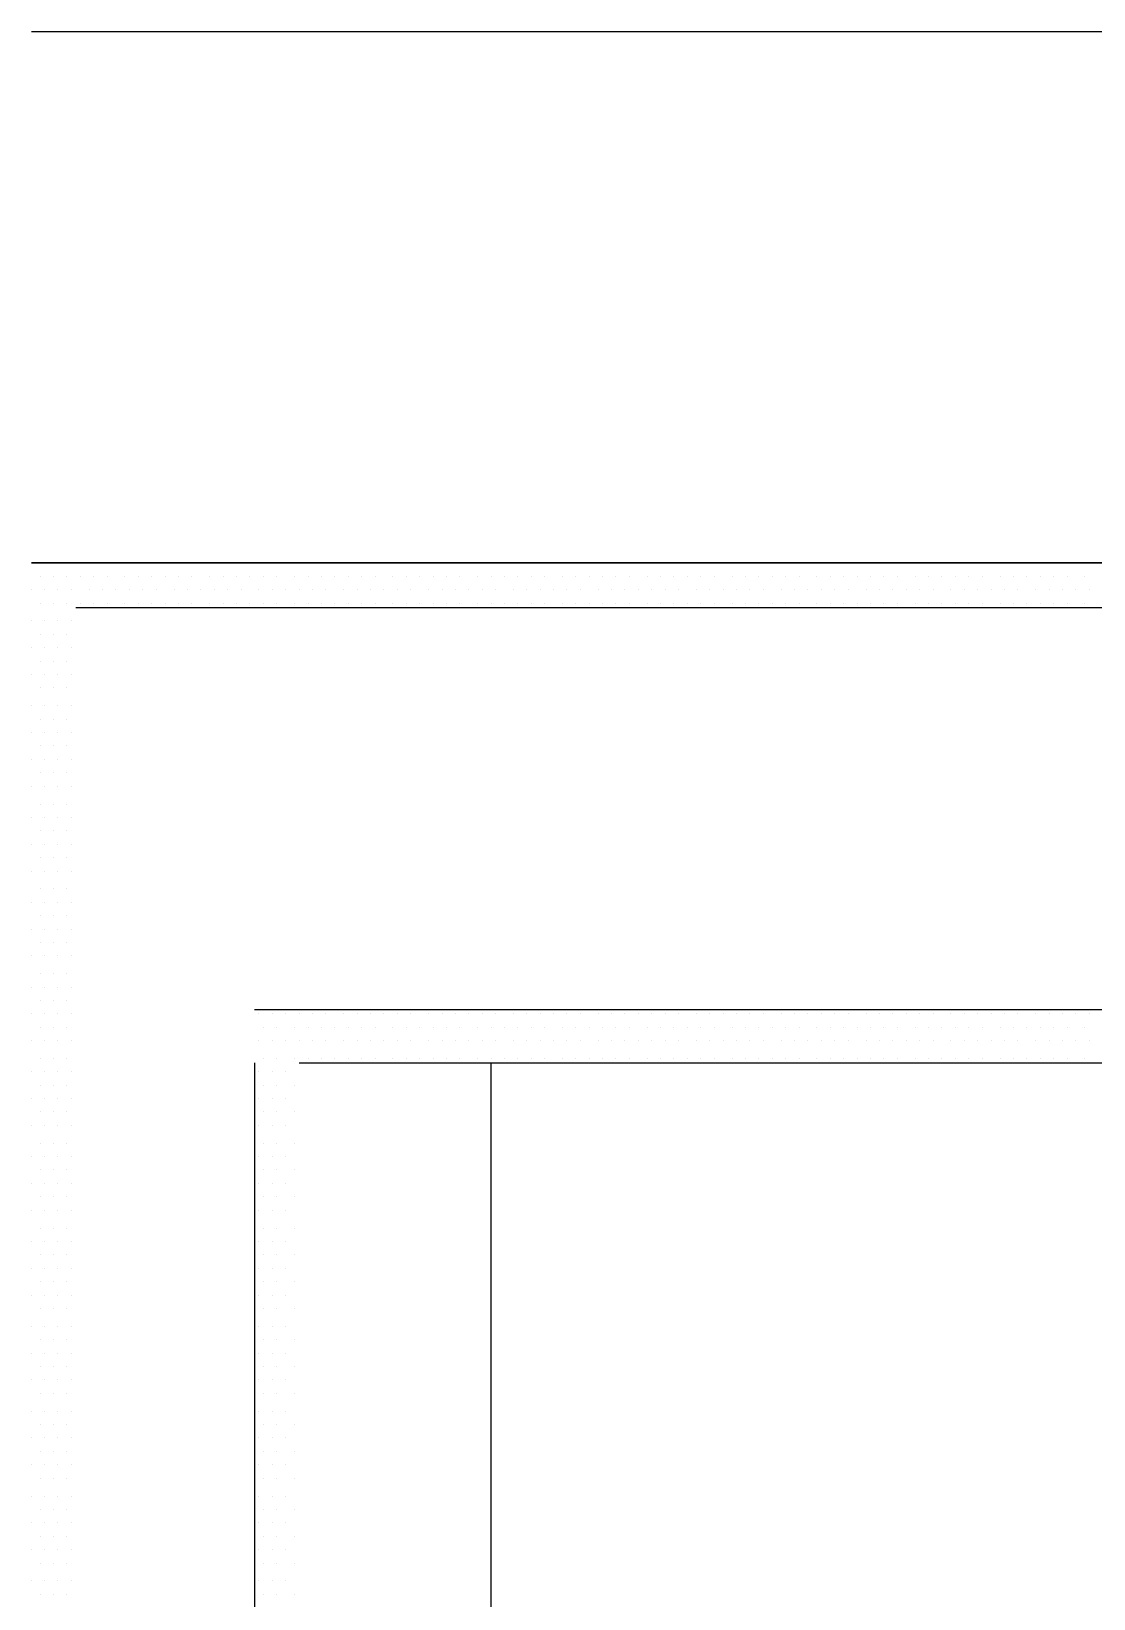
# Model space of a CAD drawing. Header units: metres. Extents: x 17 to 1264, y 17 to 859.
# Drawn here: x 242.1 to 276.3, y 714 to 764.5 of the extents above; entities that cross this region are included whole.
import ezdxf

# ---------------------------------------------------------------- set-up
doc = ezdxf.new("R2010")
doc.units = ezdxf.units.M
for name, color, linetype in [('LINES', 7, 'Continuous'), ('POLYLINES', 4, 'Continuous'), ('RECTS', 7, 'Continuous')]:
    doc.layers.add(name, color=color, linetype=linetype)

msp = doc.modelspace()

# ---------------------------------------------------------------- linework, layer by layer
at = {"layer": 'LINES'}
for p, q in [((242.35, 746.93), (242.35, 746.93)), ((242.78, 746.93), (242.78, 746.93)), ((243.21, 746.93), (243.21, 746.93)), ((243.64, 746.93), (243.64, 746.93)), ((244.07, 746.93), (244.07, 746.93)), ((244.51, 746.93), (244.51, 746.93)), ((245.08, 746.93), (245.08, 746.93)), ((245.51, 746.93), (245.51, 746.93)), ((245.95, 746.93), (245.95, 746.93)), ((246.38, 746.93), (246.38, 746.93)), ((246.81, 746.93), (246.81, 746.93)), ((247.24, 746.93), (247.24, 746.93)), ((247.82, 746.93), (247.82, 746.93)), ((248.25, 746.93), (248.25, 746.93)), ((248.68, 746.93), (248.68, 746.93)), ((249.11, 746.93), (249.11, 746.93)), ((249.55, 746.93), (249.55, 746.93)), ((249.98, 746.93), (249.98, 746.93)), ((250.55, 746.93), (250.55, 746.93)), ((250.99, 746.93), (250.99, 746.93)), ((251.42, 746.93), (251.42, 746.93)), ((251.85, 746.93), (251.85, 746.93)), ((252.28, 746.93), (252.28, 746.93)), ((252.71, 746.93), (252.71, 746.93)), ((253.15, 746.93), (253.15, 746.93)), ((253.72, 746.93), (253.72, 746.93)), ((254.15, 746.93), (254.15, 746.93)), ((254.59, 746.93), (254.59, 746.93)), ((255.02, 746.93), (255.02, 746.93)), ((255.45, 746.93), (255.45, 746.93)), ((255.88, 746.93), (255.88, 746.93)), ((256.46, 746.93), (256.46, 746.93)), ((256.89, 746.93), (256.89, 746.93)), ((257.32, 746.93), (257.32, 746.93)), ((257.75, 746.93), (257.75, 746.93)), ((258.19, 746.93), (258.19, 746.93)), ((258.62, 746.93), (258.62, 746.93)), ((259.19, 746.93), (259.19, 746.93)), ((259.63, 746.93), (259.63, 746.93)), ((260.06, 746.93), (260.06, 746.93)), ((260.49, 746.93), (260.49, 746.93)), ((260.92, 746.93), (260.92, 746.93)), ((261.35, 746.93), (261.35, 746.93)), ((261.93, 746.93), (261.93, 746.93)), ((262.36, 746.93), (262.36, 746.93)), ((262.79, 746.93), (262.79, 746.93)), ((263.23, 746.93), (263.23, 746.93)), ((263.66, 746.93), (263.66, 746.93)), ((264.09, 746.93), (264.09, 746.93)), ((264.67, 746.93), (264.67, 746.93)), ((265.1, 746.93), (265.1, 746.93)), ((265.53, 746.93), (265.53, 746.93)), ((265.96, 746.93), (265.96, 746.93)), ((266.39, 746.93), (266.39, 746.93)), ((266.83, 746.93), (266.83, 746.93)), ((267.4, 746.93), (267.4, 746.93)), ((267.83, 746.93), (267.83, 746.93)), ((268.27, 746.93), (268.27, 746.93)), ((268.7, 746.93), (268.7, 746.93)), ((269.13, 746.93), (269.13, 746.93)), ((269.56, 746.93), (269.56, 746.93)), ((269.99, 746.93), (269.99, 746.93)), ((270.57, 746.93), (270.57, 746.93)), ((271, 746.93), (271, 746.93)), ((271.43, 746.93), (271.43, 746.93)), ((271.87, 746.93), (271.87, 746.93)), ((272.3, 746.93), (272.3, 746.93)), ((272.73, 746.93), (272.73, 746.93)), ((273.31, 746.93), (273.31, 746.93)), ((273.74, 746.93), (273.74, 746.93)), ((274.17, 746.93), (274.17, 746.93)), ((274.6, 746.93), (274.6, 746.93)), ((275.03, 746.93), (275.03, 746.93)), ((275.47, 746.93), (275.47, 746.93)), ((276.04, 746.93), (276.04, 746.93)), ((242.06, 746.5), (242.06, 746.5)), ((242.35, 746.06), (242.35, 746.06)), ((242.49, 746.5), (242.49, 746.5)), ((242.78, 746.06), (242.78, 746.06)), ((242.92, 746.5), (242.92, 746.5)), ((243.21, 746.06), (243.21, 746.06)), ((243.35, 746.5), (243.35, 746.5)), ((243.64, 746.06), (243.64, 746.06)), ((243.93, 746.5), (243.93, 746.5)), ((244.07, 746.06), (244.07, 746.06)), ((244.36, 746.5), (244.36, 746.5)), ((244.51, 746.06), (244.51, 746.06)), ((244.79, 746.5), (244.79, 746.5)), ((245.08, 746.06), (245.08, 746.06)), ((245.23, 746.5), (245.23, 746.5)), ((245.51, 746.06), (245.51, 746.06)), ((245.66, 746.5), (245.66, 746.5)), ((245.95, 746.06), (245.95, 746.06)), ((246.09, 746.5), (246.09, 746.5)), ((246.38, 746.06), (246.38, 746.06)), ((246.67, 746.5), (246.67, 746.5)), ((246.81, 746.06), (246.81, 746.06)), ((247.1, 746.5), (247.1, 746.5)), ((247.24, 746.06), (247.24, 746.06)), ((247.53, 746.5), (247.53, 746.5)), ((247.82, 746.06), (247.82, 746.06)), ((247.96, 746.5), (247.96, 746.5)), ((248.25, 746.06), (248.25, 746.06)), ((248.39, 746.5), (248.39, 746.5)), ((248.68, 746.06), (248.68, 746.06)), ((248.83, 746.5), (248.83, 746.5)), ((249.11, 746.06), (249.11, 746.06)), ((249.4, 746.5), (249.4, 746.5)), ((249.55, 746.06), (249.55, 746.06)), ((249.83, 746.5), (249.83, 746.5)), ((249.98, 746.06), (249.98, 746.06)), ((250.27, 746.5), (250.27, 746.5)), ((250.55, 746.06), (250.55, 746.06)), ((250.7, 746.5), (250.7, 746.5)), ((250.99, 746.06), (250.99, 746.06)), ((251.13, 746.5), (251.13, 746.5)), ((251.42, 746.06), (251.42, 746.06)), ((251.56, 746.5), (251.56, 746.5)), ((251.85, 746.06), (251.85, 746.06)), ((252.14, 746.5), (252.14, 746.5)), ((252.28, 746.06), (252.28, 746.06)), ((252.57, 746.5), (252.57, 746.5)), ((252.71, 746.06), (252.71, 746.06)), ((253, 746.5), (253, 746.5)), ((253.15, 746.06), (253.15, 746.06)), ((253.43, 746.5), (253.43, 746.5)), ((253.72, 746.06), (253.72, 746.06)), ((253.87, 746.5), (253.87, 746.5)), ((254.15, 746.06), (254.15, 746.06)), ((254.3, 746.5), (254.3, 746.5)), ((254.59, 746.06), (254.59, 746.06)), ((254.87, 746.5), (254.87, 746.5)), ((255.02, 746.06), (255.02, 746.06)), ((255.31, 746.5), (255.31, 746.5)), ((255.45, 746.06), (255.45, 746.06)), ((255.74, 746.5), (255.74, 746.5)), ((255.88, 746.06), (255.88, 746.06)), ((256.17, 746.5), (256.17, 746.5)), ((256.46, 746.06), (256.46, 746.06)), ((256.6, 746.5), (256.6, 746.5)), ((256.89, 746.06), (256.89, 746.06)), ((257.03, 746.5), (257.03, 746.5)), ((257.32, 746.06), (257.32, 746.06)), ((257.61, 746.5), (257.61, 746.5)), ((257.75, 746.06), (257.75, 746.06)), ((258.04, 746.5), (258.04, 746.5)), ((258.19, 746.06), (258.19, 746.06)), ((258.47, 746.5), (258.47, 746.5)), ((258.62, 746.06), (258.62, 746.06)), ((258.91, 746.5), (258.91, 746.5)), ((259.19, 746.06), (259.19, 746.06)), ((259.34, 746.5), (259.34, 746.5)), ((259.63, 746.06), (259.63, 746.06)), ((259.77, 746.5), (259.77, 746.5)), ((260.06, 746.06), (260.06, 746.06)), ((260.35, 746.5), (260.35, 746.5)), ((260.49, 746.06), (260.49, 746.06)), ((260.78, 746.5), (260.78, 746.5)), ((260.92, 746.06), (260.92, 746.06)), ((261.21, 746.5), (261.21, 746.5)), ((261.35, 746.06), (261.35, 746.06)), ((261.64, 746.5), (261.64, 746.5)), ((261.93, 746.06), (261.93, 746.06)), ((262.07, 746.5), (262.07, 746.5)), ((262.36, 746.06), (262.36, 746.06)), ((262.51, 746.5), (262.51, 746.5)), ((262.79, 746.06), (262.79, 746.06)), ((262.94, 746.5), (262.94, 746.5)), ((263.23, 746.06), (263.23, 746.06)), ((263.51, 746.5), (263.51, 746.5)), ((263.66, 746.06), (263.66, 746.06)), ((263.95, 746.5), (263.95, 746.5)), ((264.09, 746.06), (264.09, 746.06)), ((264.38, 746.5), (264.38, 746.5)), ((264.67, 746.06), (264.67, 746.06)), ((264.81, 746.5), (264.81, 746.5)), ((265.1, 746.06), (265.1, 746.06)), ((265.24, 746.5), (265.24, 746.5)), ((265.53, 746.06), (265.53, 746.06)), ((265.67, 746.5), (265.67, 746.5)), ((265.96, 746.06), (265.96, 746.06)), ((266.25, 746.5), (266.25, 746.5)), ((266.39, 746.06), (266.39, 746.06)), ((266.68, 746.5), (266.68, 746.5)), ((266.83, 746.06), (266.83, 746.06)), ((267.11, 746.5), (267.11, 746.5)), ((267.4, 746.06), (267.4, 746.06)), ((267.55, 746.5), (267.55, 746.5)), ((267.83, 746.06), (267.83, 746.06)), ((267.98, 746.5), (267.98, 746.5)), ((268.27, 746.06), (268.27, 746.06)), ((268.41, 746.5), (268.41, 746.5)), ((268.7, 746.06), (268.7, 746.06)), ((268.99, 746.5), (268.99, 746.5)), ((269.13, 746.06), (269.13, 746.06)), ((269.42, 746.5), (269.42, 746.5)), ((269.56, 746.06), (269.56, 746.06)), ((269.85, 746.5), (269.85, 746.5)), ((269.99, 746.06), (269.99, 746.06)), ((270.28, 746.5), (270.28, 746.5)), ((270.57, 746.06), (270.57, 746.06)), ((270.71, 746.5), (270.71, 746.5)), ((271, 746.06), (271, 746.06)), ((271.15, 746.5), (271.15, 746.5)), ((271.43, 746.06), (271.43, 746.06)), ((271.72, 746.5), (271.72, 746.5)), ((271.87, 746.06), (271.87, 746.06)), ((272.15, 746.5), (272.15, 746.5)), ((272.3, 746.06), (272.3, 746.06)), ((272.59, 746.5), (272.59, 746.5)), ((272.73, 746.06), (272.73, 746.06)), ((273.02, 746.5), (273.02, 746.5)), ((273.31, 746.06), (273.31, 746.06)), ((273.45, 746.5), (273.45, 746.5)), ((273.74, 746.06), (273.74, 746.06)), ((273.88, 746.5), (273.88, 746.5)), ((274.17, 746.06), (274.17, 746.06)), ((274.46, 746.5), (274.46, 746.5)), ((274.6, 746.06), (274.6, 746.06)), ((274.89, 746.5), (274.89, 746.5)), ((275.03, 746.06), (275.03, 746.06)), ((275.32, 746.5), (275.32, 746.5)), ((275.47, 746.06), (275.47, 746.06)), ((275.75, 746.5), (275.75, 746.5)), ((276.04, 746.06), (276.04, 746.06)), ((276.19, 746.5), (276.19, 746.5)), ((242.06, 745.49), (242.06, 745.49)), ((242.35, 745.06), (242.35, 745.06)), ((242.49, 745.49), (242.49, 745.49)), ((242.78, 745.06), (242.78, 745.06)), ((242.92, 745.49), (242.92, 745.49)), ((243.21, 745.06), (243.21, 745.06)), ((243.35, 745.49), (243.35, 745.49)), ((242.06, 744.62), (242.06, 744.62)), ((242.49, 744.62), (242.49, 744.62)), ((242.92, 744.62), (242.92, 744.62)), ((243.35, 744.62), (243.35, 744.62)), ((242.35, 744.19), (242.35, 744.19)), ((242.78, 744.19), (242.78, 744.19)), ((243.21, 744.19), (243.21, 744.19)), ((242.06, 743.76), (242.06, 743.76)), ((242.49, 743.76), (242.49, 743.76)), ((242.92, 743.76), (242.92, 743.76)), ((243.35, 743.76), (243.35, 743.76)), ((242.35, 743.33), (242.35, 743.33)), ((242.78, 743.33), (242.78, 743.33)), ((243.21, 743.33), (243.21, 743.33)), ((242.06, 742.75), (242.06, 742.75)), ((242.49, 742.75), (242.49, 742.75)), ((242.92, 742.75), (242.92, 742.75)), ((243.35, 742.75), (243.35, 742.75)), ((242.35, 742.32), (242.35, 742.32)), ((242.78, 742.32), (242.78, 742.32)), ((243.21, 742.32), (243.21, 742.32)), ((242.06, 741.89), (242.06, 741.89)), ((242.49, 741.89), (242.49, 741.89)), ((242.92, 741.89), (242.92, 741.89)), ((243.35, 741.89), (243.35, 741.89)), ((242.06, 741.02), (242.06, 741.02)), ((242.35, 741.46), (242.35, 741.46)), ((242.49, 741.02), (242.49, 741.02)), ((242.78, 741.46), (242.78, 741.46)), ((242.92, 741.02), (242.92, 741.02)), ((243.21, 741.46), (243.21, 741.46)), ((243.35, 741.02), (243.35, 741.02)), ((242.35, 740.59), (242.35, 740.59)), ((242.78, 740.59), (242.78, 740.59)), ((243.21, 740.59), (243.21, 740.59)), ((242.06, 740.16), (242.06, 740.16)), ((242.49, 740.16), (242.49, 740.16)), ((242.92, 740.16), (242.92, 740.16)), ((243.35, 740.16), (243.35, 740.16)), ((242.35, 739.58), (242.35, 739.58)), ((242.78, 739.58), (242.78, 739.58)), ((243.21, 739.58), (243.21, 739.58)), ((242.06, 739.15), (242.06, 739.15)), ((242.49, 739.15), (242.49, 739.15)), ((242.92, 739.15), (242.92, 739.15)), ((243.35, 739.15), (243.35, 739.15)), ((242.35, 738.72), (242.35, 738.72)), ((242.78, 738.72), (242.78, 738.72)), ((243.21, 738.72), (243.21, 738.72)), ((242.06, 738.29), (242.06, 738.29)), ((242.49, 738.29), (242.49, 738.29)), ((242.92, 738.29), (242.92, 738.29)), ((243.35, 738.29), (243.35, 738.29)), ((242.35, 737.86), (242.35, 737.86)), ((242.78, 737.86), (242.78, 737.86)), ((243.21, 737.86), (243.21, 737.86)), ((242.06, 737.42), (242.06, 737.42)), ((242.49, 737.42), (242.49, 737.42)), ((242.92, 737.42), (242.92, 737.42)), ((243.35, 737.42), (243.35, 737.42)), ((242.35, 736.85), (242.35, 736.85)), ((242.78, 736.85), (242.78, 736.85)), ((243.21, 736.85), (243.21, 736.85)), ((242.06, 736.42), (242.06, 736.42)), ((242.35, 735.98), (242.35, 735.98)), ((242.49, 736.42), (242.49, 736.42)), ((242.78, 735.98), (242.78, 735.98)), ((242.92, 736.42), (242.92, 736.42)), ((243.21, 735.98), (243.21, 735.98)), ((243.35, 736.42), (243.35, 736.42)), ((242.06, 735.55), (242.06, 735.55)), ((242.49, 735.55), (242.49, 735.55)), ((242.92, 735.55), (242.92, 735.55)), ((243.35, 735.55), (243.35, 735.55)), ((242.35, 735.12), (242.35, 735.12)), ((242.78, 735.12), (242.78, 735.12)), ((243.21, 735.12), (243.21, 735.12)), ((242.06, 734.69), (242.06, 734.69)), ((242.49, 734.69), (242.49, 734.69)), ((242.92, 734.69), (242.92, 734.69)), ((243.35, 734.69), (243.35, 734.69)), ((242.35, 734.11), (242.35, 734.11)), ((242.78, 734.11), (242.78, 734.11)), ((243.21, 734.11), (243.21, 734.11)), ((242.06, 733.68), (242.06, 733.68)), ((242.49, 733.68), (242.49, 733.68)), ((242.92, 733.68), (242.92, 733.68)), ((243.35, 733.68), (243.35, 733.68)), ((242.35, 733.25), (242.35, 733.25)), ((242.78, 733.25), (242.78, 733.25)), ((243.21, 733.25), (243.21, 733.25)), ((242.06, 732.82), (242.06, 732.82)), ((242.49, 732.82), (242.49, 732.82)), ((242.92, 732.82), (242.92, 732.82)), ((243.35, 732.82), (243.35, 732.82)), ((249.4, 732.82), (249.4, 732.82)), ((249.83, 732.82), (249.83, 732.82)), ((250.27, 732.82), (250.27, 732.82)), ((250.7, 732.82), (250.7, 732.82)), ((251.13, 732.82), (251.13, 732.82)), ((251.56, 732.82), (251.56, 732.82)), ((252.14, 732.82), (252.14, 732.82)), ((252.57, 732.82), (252.57, 732.82)), ((253, 732.82), (253, 732.82)), ((253.43, 732.82), (253.43, 732.82)), ((253.87, 732.82), (253.87, 732.82)), ((254.3, 732.82), (254.3, 732.82)), ((254.87, 732.82), (254.87, 732.82)), ((255.31, 732.82), (255.31, 732.82)), ((255.74, 732.82), (255.74, 732.82)), ((256.17, 732.82), (256.17, 732.82)), ((256.6, 732.82), (256.6, 732.82)), ((257.03, 732.82), (257.03, 732.82)), ((257.61, 732.82), (257.61, 732.82)), ((258.04, 732.82), (258.04, 732.82)), ((258.47, 732.82), (258.47, 732.82)), ((258.91, 732.82), (258.91, 732.82)), ((259.34, 732.82), (259.34, 732.82)), ((259.77, 732.82), (259.77, 732.82)), ((260.35, 732.82), (260.35, 732.82)), ((260.78, 732.82), (260.78, 732.82)), ((261.21, 732.82), (261.21, 732.82)), ((261.64, 732.82), (261.64, 732.82)), ((262.07, 732.82), (262.07, 732.82)), ((262.51, 732.82), (262.51, 732.82)), ((262.94, 732.82), (262.94, 732.82)), ((263.51, 732.82), (263.51, 732.82)), ((263.95, 732.82), (263.95, 732.82)), ((264.38, 732.82), (264.38, 732.82)), ((264.81, 732.82), (264.81, 732.82)), ((265.24, 732.82), (265.24, 732.82)), ((265.67, 732.82), (265.67, 732.82)), ((266.25, 732.82), (266.25, 732.82)), ((266.68, 732.82), (266.68, 732.82)), ((267.11, 732.82), (267.11, 732.82)), ((267.55, 732.82), (267.55, 732.82)), ((267.98, 732.82), (267.98, 732.82)), ((268.41, 732.82), (268.41, 732.82)), ((268.99, 732.82), (268.99, 732.82)), ((269.42, 732.82), (269.42, 732.82)), ((269.85, 732.82), (269.85, 732.82)), ((270.28, 732.82), (270.28, 732.82)), ((270.71, 732.82), (270.71, 732.82)), ((271.15, 732.82), (271.15, 732.82)), ((271.72, 732.82), (271.72, 732.82)), ((272.15, 732.82), (272.15, 732.82)), ((272.59, 732.82), (272.59, 732.82)), ((273.02, 732.82), (273.02, 732.82)), ((273.45, 732.82), (273.45, 732.82)), ((273.88, 732.82), (273.88, 732.82)), ((274.46, 732.82), (274.46, 732.82)), ((274.89, 732.82), (274.89, 732.82)), ((275.32, 732.82), (275.32, 732.82)), ((275.75, 732.82), (275.75, 732.82)), ((276.19, 732.82), (276.19, 732.82)), ((242.06, 731.95), (242.06, 731.95)), ((242.35, 732.38), (242.35, 732.38)), ((242.49, 731.95), (242.49, 731.95)), ((242.78, 732.38), (242.78, 732.38)), ((242.92, 731.95), (242.92, 731.95)), ((243.21, 732.38), (243.21, 732.38)), ((243.35, 731.95), (243.35, 731.95)), ((249.4, 731.95), (249.4, 731.95)), ((249.55, 732.38), (249.55, 732.38)), ((249.83, 731.95), (249.83, 731.95)), ((249.98, 732.38), (249.98, 732.38)), ((250.27, 731.95), (250.27, 731.95)), ((250.55, 732.38), (250.55, 732.38)), ((250.7, 731.95), (250.7, 731.95)), ((250.99, 732.38), (250.99, 732.38)), ((251.13, 731.95), (251.13, 731.95)), ((251.42, 732.38), (251.42, 732.38)), ((251.56, 731.95), (251.56, 731.95)), ((251.85, 732.38), (251.85, 732.38)), ((252.14, 731.95), (252.14, 731.95)), ((252.28, 732.38), (252.28, 732.38)), ((252.57, 731.95), (252.57, 731.95)), ((252.71, 732.38), (252.71, 732.38)), ((253, 731.95), (253, 731.95)), ((253.15, 732.38), (253.15, 732.38)), ((253.43, 731.95), (253.43, 731.95)), ((253.72, 732.38), (253.72, 732.38)), ((253.87, 731.95), (253.87, 731.95)), ((254.15, 732.38), (254.15, 732.38)), ((254.3, 731.95), (254.3, 731.95)), ((254.59, 732.38), (254.59, 732.38)), ((254.87, 731.95), (254.87, 731.95)), ((255.02, 732.38), (255.02, 732.38)), ((255.31, 731.95), (255.31, 731.95)), ((255.45, 732.38), (255.45, 732.38)), ((255.74, 731.95), (255.74, 731.95)), ((255.88, 732.38), (255.88, 732.38)), ((256.17, 731.95), (256.17, 731.95)), ((256.46, 732.38), (256.46, 732.38)), ((256.6, 731.95), (256.6, 731.95)), ((256.89, 732.38), (256.89, 732.38)), ((257.03, 731.95), (257.03, 731.95)), ((257.32, 732.38), (257.32, 732.38)), ((257.61, 731.95), (257.61, 731.95)), ((257.75, 732.38), (257.75, 732.38)), ((258.04, 731.95), (258.04, 731.95)), ((258.19, 732.38), (258.19, 732.38)), ((258.47, 731.95), (258.47, 731.95)), ((258.62, 732.38), (258.62, 732.38)), ((258.91, 731.95), (258.91, 731.95)), ((259.19, 732.38), (259.19, 732.38)), ((259.34, 731.95), (259.34, 731.95)), ((259.63, 732.38), (259.63, 732.38)), ((259.77, 731.95), (259.77, 731.95)), ((260.06, 732.38), (260.06, 732.38)), ((260.35, 731.95), (260.35, 731.95)), ((260.49, 732.38), (260.49, 732.38)), ((260.78, 731.95), (260.78, 731.95)), ((260.92, 732.38), (260.92, 732.38)), ((261.21, 731.95), (261.21, 731.95)), ((261.35, 732.38), (261.35, 732.38)), ((261.64, 731.95), (261.64, 731.95)), ((261.93, 732.38), (261.93, 732.38)), ((262.07, 731.95), (262.07, 731.95)), ((262.36, 732.38), (262.36, 732.38)), ((262.51, 731.95), (262.51, 731.95)), ((262.79, 732.38), (262.79, 732.38)), ((262.94, 731.95), (262.94, 731.95)), ((263.23, 732.38), (263.23, 732.38)), ((263.51, 731.95), (263.51, 731.95)), ((263.66, 732.38), (263.66, 732.38)), ((263.95, 731.95), (263.95, 731.95)), ((264.09, 732.38), (264.09, 732.38)), ((264.38, 731.95), (264.38, 731.95)), ((264.67, 732.38), (264.67, 732.38)), ((264.81, 731.95), (264.81, 731.95)), ((265.1, 732.38), (265.1, 732.38)), ((265.24, 731.95), (265.24, 731.95)), ((265.53, 732.38), (265.53, 732.38)), ((265.67, 731.95), (265.67, 731.95)), ((265.96, 732.38), (265.96, 732.38)), ((266.25, 731.95), (266.25, 731.95)), ((266.39, 732.38), (266.39, 732.38)), ((266.68, 731.95), (266.68, 731.95)), ((266.83, 732.38), (266.83, 732.38)), ((267.11, 731.95), (267.11, 731.95)), ((267.4, 732.38), (267.4, 732.38)), ((267.55, 731.95), (267.55, 731.95)), ((267.83, 732.38), (267.83, 732.38)), ((267.98, 731.95), (267.98, 731.95)), ((268.27, 732.38), (268.27, 732.38)), ((268.41, 731.95), (268.41, 731.95)), ((268.7, 732.38), (268.7, 732.38)), ((268.99, 731.95), (268.99, 731.95)), ((269.13, 732.38), (269.13, 732.38)), ((269.42, 731.95), (269.42, 731.95)), ((269.56, 732.38), (269.56, 732.38)), ((269.85, 731.95), (269.85, 731.95)), ((269.99, 732.38), (269.99, 732.38)), ((270.28, 731.95), (270.28, 731.95)), ((270.57, 732.38), (270.57, 732.38)), ((270.71, 731.95), (270.71, 731.95)), ((271, 732.38), (271, 732.38)), ((271.15, 731.95), (271.15, 731.95)), ((271.43, 732.38), (271.43, 732.38)), ((271.72, 731.95), (271.72, 731.95)), ((271.87, 732.38), (271.87, 732.38)), ((272.15, 731.95), (272.15, 731.95)), ((272.3, 732.38), (272.3, 732.38)), ((272.59, 731.95), (272.59, 731.95)), ((272.73, 732.38), (272.73, 732.38)), ((273.02, 731.95), (273.02, 731.95)), ((273.31, 732.38), (273.31, 732.38)), ((273.45, 731.95), (273.45, 731.95)), ((273.74, 732.38), (273.74, 732.38)), ((273.88, 731.95), (273.88, 731.95)), ((274.17, 732.38), (274.17, 732.38)), ((274.46, 731.95), (274.46, 731.95)), ((274.6, 732.38), (274.6, 732.38)), ((274.89, 731.95), (274.89, 731.95)), ((275.03, 732.38), (275.03, 732.38)), ((275.32, 731.95), (275.32, 731.95)), ((275.47, 732.38), (275.47, 732.38)), ((275.75, 731.95), (275.75, 731.95)), ((276.04, 732.38), (276.04, 732.38)), ((276.19, 731.95), (276.19, 731.95)), ((242.06, 730.94), (242.06, 730.94)), ((242.35, 731.38), (242.35, 731.38)), ((242.49, 730.94), (242.49, 730.94)), ((242.78, 731.38), (242.78, 731.38)), ((242.92, 730.94), (242.92, 730.94)), ((243.21, 731.38), (243.21, 731.38)), ((243.35, 730.94), (243.35, 730.94)), ((249.4, 730.94), (249.4, 730.94)), ((249.55, 731.38), (249.55, 731.38)), ((249.83, 730.94), (249.83, 730.94)), ((249.98, 731.38), (249.98, 731.38)), ((250.27, 730.94), (250.27, 730.94)), ((250.55, 731.38), (250.55, 731.38)), ((250.7, 731.23), (399.16, 731.23)), ((250.99, 731.38), (250.99, 731.38)), ((251.42, 731.38), (251.42, 731.38)), ((251.85, 731.38), (251.85, 731.38)), ((252.28, 731.38), (252.28, 731.38)), ((252.71, 731.38), (252.71, 731.38)), ((253.15, 731.38), (253.15, 731.38)), ((253.72, 731.38), (253.72, 731.38)), ((254.15, 731.38), (254.15, 731.38)), ((254.59, 731.38), (254.59, 731.38)), ((255.02, 731.38), (255.02, 731.38)), ((255.45, 731.38), (255.45, 731.38)), ((255.88, 731.38), (255.88, 731.38)), ((256.46, 731.38), (256.46, 731.38)), ((256.89, 731.38), (256.89, 731.38)), ((256.89, 128.74), (256.89, 731.23)), ((257.32, 731.38), (257.32, 731.38)), ((257.75, 731.38), (257.75, 731.38)), ((258.19, 731.38), (258.19, 731.38)), ((258.62, 731.38), (258.62, 731.38)), ((259.19, 731.38), (259.19, 731.38)), ((259.63, 731.38), (259.63, 731.38)), ((260.06, 731.38), (260.06, 731.38)), ((260.49, 731.38), (260.49, 731.38)), ((260.92, 731.38), (260.92, 731.38)), ((261.35, 731.38), (261.35, 731.38)), ((261.93, 731.38), (261.93, 731.38)), ((262.36, 731.38), (262.36, 731.38)), ((262.79, 731.38), (262.79, 731.38)), ((263.23, 731.38), (263.23, 731.38)), ((263.66, 731.38), (263.66, 731.38)), ((264.09, 731.38), (264.09, 731.38)), ((264.67, 731.38), (264.67, 731.38)), ((265.1, 731.38), (265.1, 731.38)), ((265.53, 731.38), (265.53, 731.38)), ((265.96, 731.38), (265.96, 731.38)), ((266.39, 731.38), (266.39, 731.38)), ((266.83, 731.38), (266.83, 731.38)), ((267.4, 731.38), (267.4, 731.38)), ((267.83, 731.38), (267.83, 731.38)), ((268.27, 731.38), (268.27, 731.38)), ((268.7, 731.38), (268.7, 731.38)), ((269.13, 731.38), (269.13, 731.38)), ((269.56, 731.38), (269.56, 731.38)), ((269.99, 731.38), (269.99, 731.38)), ((270.57, 731.38), (270.57, 731.38)), ((271, 731.38), (271, 731.38)), ((271.43, 731.38), (271.43, 731.38)), ((271.87, 731.38), (271.87, 731.38)), ((272.3, 731.38), (272.3, 731.38)), ((272.73, 731.38), (272.73, 731.38)), ((273.31, 731.38), (273.31, 731.38)), ((273.74, 731.38), (273.74, 731.38)), ((274.17, 731.38), (274.17, 731.38)), ((274.6, 731.38), (274.6, 731.38)), ((275.03, 731.38), (275.03, 731.38)), ((275.47, 731.38), (275.47, 731.38)), ((276.04, 731.38), (276.04, 731.38)), ((242.35, 730.51), (242.35, 730.51)), ((242.78, 730.51), (242.78, 730.51)), ((243.21, 730.51), (243.21, 730.51)), ((249.55, 730.51), (249.55, 730.51)), ((249.98, 730.51), (249.98, 730.51)), ((250.55, 730.51), (250.55, 730.51)), ((242.06, 730.08), (242.06, 730.08)), ((242.49, 730.08), (242.49, 730.08)), ((242.92, 730.08), (242.92, 730.08)), ((243.35, 730.08), (243.35, 730.08)), ((249.4, 730.08), (249.4, 730.08)), ((249.83, 730.08), (249.83, 730.08)), ((250.27, 730.08), (250.27, 730.08)), ((242.35, 729.65), (242.35, 729.65)), ((242.78, 729.65), (242.78, 729.65)), ((243.21, 729.65), (243.21, 729.65)), ((249.55, 729.65), (249.55, 729.65)), ((249.98, 729.65), (249.98, 729.65)), ((250.55, 729.65), (250.55, 729.65)), ((242.06, 729.22), (242.06, 729.22)), ((242.49, 729.22), (242.49, 729.22)), ((242.92, 729.22), (242.92, 729.22)), ((243.35, 729.22), (243.35, 729.22)), ((249.4, 729.22), (249.4, 729.22)), ((249.83, 729.22), (249.83, 729.22)), ((250.27, 729.22), (250.27, 729.22)), ((242.35, 728.64), (242.35, 728.64)), ((242.78, 728.64), (242.78, 728.64)), ((243.21, 728.64), (243.21, 728.64)), ((249.55, 728.64), (249.55, 728.64)), ((249.98, 728.64), (249.98, 728.64)), ((250.55, 728.64), (250.55, 728.64)), ((242.06, 728.21), (242.06, 728.21)), ((242.49, 728.21), (242.49, 728.21)), ((242.92, 728.21), (242.92, 728.21)), ((243.35, 728.21), (243.35, 728.21)), ((249.4, 728.21), (249.4, 728.21)), ((249.83, 728.21), (249.83, 728.21)), ((250.27, 728.21), (250.27, 728.21)), ((242.35, 727.78), (242.35, 727.78)), ((242.78, 727.78), (242.78, 727.78)), ((243.21, 727.78), (243.21, 727.78)), ((249.55, 727.78), (249.55, 727.78)), ((249.98, 727.78), (249.98, 727.78)), ((250.55, 727.78), (250.55, 727.78)), ((242.06, 727.34), (242.06, 727.34)), ((242.35, 726.91), (242.35, 726.91)), ((242.49, 727.34), (242.49, 727.34)), ((242.78, 726.91), (242.78, 726.91)), ((242.92, 727.34), (242.92, 727.34)), ((243.21, 726.91), (243.21, 726.91)), ((243.35, 727.34), (243.35, 727.34)), ((249.4, 727.34), (249.4, 727.34)), ((249.55, 726.91), (249.55, 726.91)), ((249.83, 727.34), (249.83, 727.34)), ((249.98, 726.91), (249.98, 726.91)), ((250.27, 727.34), (250.27, 727.34)), ((250.55, 726.91), (250.55, 726.91)), ((242.06, 726.48), (242.06, 726.48)), ((242.49, 726.48), (242.49, 726.48)), ((242.92, 726.48), (242.92, 726.48)), ((243.35, 726.48), (243.35, 726.48)), ((249.4, 726.48), (249.4, 726.48)), ((249.83, 726.48), (249.83, 726.48)), ((250.27, 726.48), (250.27, 726.48)), ((242.35, 725.9), (242.35, 725.9)), ((242.78, 725.9), (242.78, 725.9)), ((243.21, 725.9), (243.21, 725.9)), ((249.55, 725.9), (249.55, 725.9)), ((249.98, 725.9), (249.98, 725.9)), ((250.55, 725.9), (250.55, 725.9)), ((242.06, 725.47), (242.06, 725.47)), ((242.49, 725.47), (242.49, 725.47)), ((242.92, 725.47), (242.92, 725.47)), ((243.35, 725.47), (243.35, 725.47)), ((249.4, 725.47), (249.4, 725.47)), ((249.83, 725.47), (249.83, 725.47)), ((250.27, 725.47), (250.27, 725.47)), ((242.35, 725.04), (242.35, 725.04)), ((242.78, 725.04), (242.78, 725.04)), ((243.21, 725.04), (243.21, 725.04)), ((249.55, 725.04), (249.55, 725.04)), ((249.98, 725.04), (249.98, 725.04)), ((250.55, 725.04), (250.55, 725.04)), ((242.06, 724.61), (242.06, 724.61)), ((242.49, 724.61), (242.49, 724.61)), ((242.92, 724.61), (242.92, 724.61)), ((243.35, 724.61), (243.35, 724.61)), ((249.4, 724.61), (249.4, 724.61)), ((249.83, 724.61), (249.83, 724.61)), ((250.27, 724.61), (250.27, 724.61)), ((242.35, 724.18), (242.35, 724.18)), ((242.78, 724.18), (242.78, 724.18)), ((243.21, 724.18), (243.21, 724.18)), ((249.55, 724.18), (249.55, 724.18)), ((249.98, 724.18), (249.98, 724.18)), ((250.55, 724.18), (250.55, 724.18)), ((242.06, 723.74), (242.06, 723.74)), ((242.35, 723.31), (242.35, 723.31)), ((242.49, 723.74), (242.49, 723.74)), ((242.78, 723.31), (242.78, 723.31)), ((242.92, 723.74), (242.92, 723.74)), ((243.21, 723.31), (243.21, 723.31)), ((243.35, 723.74), (243.35, 723.74)), ((249.4, 723.74), (249.4, 723.74)), ((249.55, 723.31), (249.55, 723.31)), ((249.83, 723.74), (249.83, 723.74)), ((249.98, 723.31), (249.98, 723.31)), ((250.27, 723.74), (250.27, 723.74)), ((250.55, 723.31), (250.55, 723.31)), ((242.06, 722.74), (242.06, 722.74)), ((242.35, 722.3), (242.35, 722.3)), ((242.49, 722.74), (242.49, 722.74)), ((242.78, 722.3), (242.78, 722.3)), ((242.92, 722.74), (242.92, 722.74)), ((243.21, 722.3), (243.21, 722.3)), ((243.35, 722.74), (243.35, 722.74)), ((249.4, 722.74), (249.4, 722.74)), ((249.55, 722.3), (249.55, 722.3)), ((249.83, 722.74), (249.83, 722.74)), ((249.98, 722.3), (249.98, 722.3)), ((250.27, 722.74), (250.27, 722.74)), ((250.55, 722.3), (250.55, 722.3)), ((242.06, 721.87), (242.06, 721.87)), ((242.49, 721.87), (242.49, 721.87)), ((242.92, 721.87), (242.92, 721.87)), ((243.35, 721.87), (243.35, 721.87)), ((249.4, 721.87), (249.4, 721.87)), ((249.83, 721.87), (249.83, 721.87)), ((250.27, 721.87), (250.27, 721.87)), ((242.35, 721.44), (242.35, 721.44)), ((242.78, 721.44), (242.78, 721.44)), ((243.21, 721.44), (243.21, 721.44)), ((249.55, 721.44), (249.55, 721.44)), ((249.98, 721.44), (249.98, 721.44)), ((250.55, 721.44), (250.55, 721.44)), ((242.06, 721.01), (242.06, 721.01)), ((242.49, 721.01), (242.49, 721.01)), ((242.92, 721.01), (242.92, 721.01)), ((243.35, 721.01), (243.35, 721.01)), ((249.4, 721.01), (249.4, 721.01)), ((249.83, 721.01), (249.83, 721.01)), ((250.27, 721.01), (250.27, 721.01)), ((242.35, 720.58), (242.35, 720.58)), ((242.78, 720.58), (242.78, 720.58)), ((243.21, 720.58), (243.21, 720.58)), ((249.55, 720.58), (249.55, 720.58)), ((249.98, 720.58), (249.98, 720.58)), ((250.55, 720.58), (250.55, 720.58)), ((242.06, 720), (242.06, 720)), ((242.49, 720), (242.49, 720)), ((242.92, 720), (242.92, 720)), ((243.35, 720), (243.35, 720)), ((249.4, 720), (249.4, 720)), ((249.83, 720), (249.83, 720)), ((250.27, 720), (250.27, 720)), ((242.35, 719.57), (242.35, 719.57)), ((242.78, 719.57), (242.78, 719.57)), ((243.21, 719.57), (243.21, 719.57)), ((249.55, 719.57), (249.55, 719.57)), ((249.98, 719.57), (249.98, 719.57)), ((250.55, 719.57), (250.55, 719.57)), ((242.06, 719.14), (242.06, 719.14)), ((242.49, 719.14), (242.49, 719.14)), ((242.92, 719.14), (242.92, 719.14)), ((243.35, 719.14), (243.35, 719.14)), ((249.4, 719.14), (249.4, 719.14)), ((249.83, 719.14), (249.83, 719.14)), ((250.27, 719.14), (250.27, 719.14)), ((242.06, 718.27), (242.06, 718.27)), ((242.35, 718.7), (242.35, 718.7)), ((242.49, 718.27), (242.49, 718.27)), ((242.78, 718.7), (242.78, 718.7)), ((242.92, 718.27), (242.92, 718.27)), ((243.21, 718.7), (243.21, 718.7)), ((243.35, 718.27), (243.35, 718.27)), ((249.4, 718.27), (249.4, 718.27)), ((249.55, 718.7), (249.55, 718.7)), ((249.83, 718.27), (249.83, 718.27)), ((249.98, 718.7), (249.98, 718.7)), ((250.27, 718.27), (250.27, 718.27)), ((250.55, 718.7), (250.55, 718.7)), ((242.35, 717.84), (242.35, 717.84)), ((242.78, 717.84), (242.78, 717.84)), ((243.21, 717.84), (243.21, 717.84)), ((249.55, 717.84), (249.55, 717.84)), ((249.98, 717.84), (249.98, 717.84)), ((250.55, 717.84), (250.55, 717.84)), ((242.06, 717.26), (242.06, 717.26)), ((242.49, 717.26), (242.49, 717.26)), ((242.92, 717.26), (242.92, 717.26)), ((243.35, 717.26), (243.35, 717.26)), ((249.4, 717.26), (249.4, 717.26)), ((249.83, 717.26), (249.83, 717.26)), ((250.27, 717.26), (250.27, 717.26)), ((242.35, 716.83), (242.35, 716.83)), ((242.78, 716.83), (242.78, 716.83)), ((243.21, 716.83), (243.21, 716.83)), ((249.55, 716.83), (249.55, 716.83)), ((249.98, 716.83), (249.98, 716.83)), ((250.55, 716.83), (250.55, 716.83)), ((242.06, 716.4), (242.06, 716.4)), ((242.49, 716.4), (242.49, 716.4)), ((242.92, 716.4), (242.92, 716.4)), ((243.35, 716.4), (243.35, 716.4)), ((249.4, 716.4), (249.4, 716.4)), ((249.83, 716.4), (249.83, 716.4)), ((250.27, 716.4), (250.27, 716.4)), ((242.35, 715.97), (242.35, 715.97)), ((242.78, 715.97), (242.78, 715.97)), ((243.21, 715.97), (243.21, 715.97)), ((249.55, 715.97), (249.55, 715.97)), ((249.98, 715.97), (249.98, 715.97)), ((250.55, 715.97), (250.55, 715.97)), ((242.06, 715.54), (242.06, 715.54)), ((242.49, 715.54), (242.49, 715.54)), ((242.92, 715.54), (242.92, 715.54)), ((243.35, 715.54), (243.35, 715.54)), ((249.4, 715.54), (249.4, 715.54)), ((249.83, 715.54), (249.83, 715.54)), ((250.27, 715.54), (250.27, 715.54)), ((242.35, 715.1), (242.35, 715.1)), ((242.78, 715.1), (242.78, 715.1)), ((243.21, 715.1), (243.21, 715.1)), ((249.55, 715.1), (249.55, 715.1)), ((249.98, 715.1), (249.98, 715.1)), ((250.55, 715.1), (250.55, 715.1)), ((242.06, 714.53), (242.06, 714.53)), ((242.49, 714.53), (242.49, 714.53)), ((242.92, 714.53), (242.92, 714.53)), ((243.35, 714.53), (243.35, 714.53)), ((249.4, 714.53), (249.4, 714.53)), ((249.83, 714.53), (249.83, 714.53)), ((250.27, 714.53), (250.27, 714.53)), ((242.35, 714.1), (242.35, 714.1)), ((242.78, 714.1), (242.78, 714.1)), ((243.21, 714.1), (243.21, 714.1)), ((249.55, 714.1), (249.55, 714.1)), ((249.98, 714.1), (249.98, 714.1)), ((250.55, 714.1), (250.55, 714.1))]:
    msp.add_line(p, q, dxfattribs=at)
at = {"layer": 'POLYLINES'}
msp.add_lwpolyline([(249.26, 731.23), (249.26, 587.66), (249.26, 128.74)], dxfattribs=at)
at = {"layer": 'RECTS'}
for points in [[(242.06, 764.5), (414.14, 764.5), (414.14, 747.36), (242.06, 747.36)], [(242.06, 747.36), (414.14, 747.36), (414.14, 116.21), (242.06, 116.21)], [(243.5, 745.92), (412.7, 745.92), (412.7, 117.65), (243.5, 117.65)], [(249.26, 732.96), (406.94, 732.96), (406.94, 127.44), (249.26, 127.44)], [(250.7, 731.23), (405.64, 731.23), (405.64, 128.74), (250.7, 128.74)]]:
    msp.add_lwpolyline(points, dxfattribs=at)

doc.saveas('drawing.dxf')
